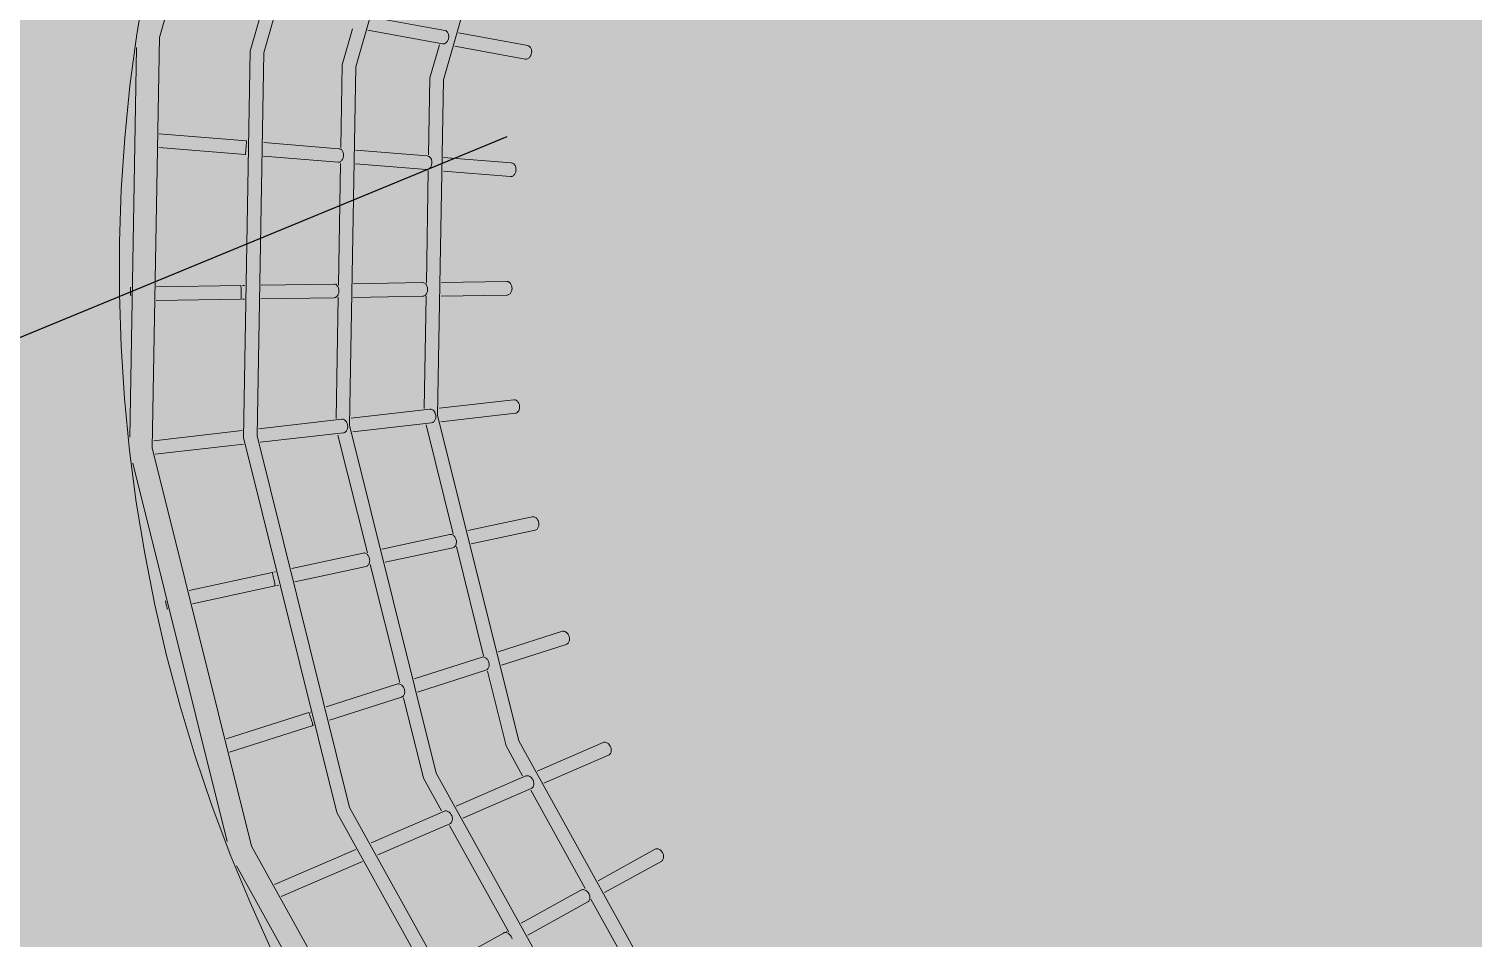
# Model space of a CAD drawing. Header units: millimetres. Extents: x -31757 to 121236, y -27283 to 59400.
# Drawn here: x 48921 to 50823, y 46486 to 47683 of the extents above; entities that cross this region are included whole.
import ezdxf

# ---------------------------------------------------------------- set-up
doc = ezdxf.new("R2010")
doc.units = ezdxf.units.MM
for name, color, linetype, lineweight in [('06_部屋の色', 8, 'Continuous', 0), ('10_見えがかり', 7, 'Continuous', 13), ('11_見えがかり（家具）', 8, 'Continuous', 9)]:
    doc.layers.add(name, color=color, linetype=linetype, lineweight=lineweight)

msp = doc.modelspace()

# ---------------------------------------------------------------- hatches: boundary and pattern name
at = {"layer": '06_部屋の色', "true_color": 0xf6e3a4}
h = msp.add_hatch(color=8, dxfattribs=at)
h.paths.add_polyline_path([(37121.8, 42081.2), (37460.6, 42484.9), (37800.4, 42887.9), (36072.4, 44348.7), (39234.8, 48988.5), (39431.2, 49276.7), (39322.7, 49373.6), (39316.9, 49378.8), (39496.9, 49642.9), (39611.1, 49540.6), (39795.6, 49811.2), (39687.3, 49908.5), (39681.5, 49913.7), (39861.6, 50178), (39975.6, 50075.3), (40009.7, 50125.4), (40040.8, 50171), (41255.9, 51953.7), (41148.6, 52052.4), (41142.8, 52057.7), (41323.5, 52322.9), (41429.2, 52225.4), (41436.5, 52218.7), (41621.7, 52490.5), (41514.7, 52589.5), (41508.9, 52594.8), (41689.8, 52860.2), (41802.5, 52755.7), (41822.1, 52784.5), (42460.9, 53721.7), (42489.9, 53764.2), (42585.7, 53895.5), (42599.7, 53914.6), (42604.4, 53920.3), (42708.9, 54045.6), (42719.4, 54058.2), (42787.8, 54136.5), (42789.9, 54138.9), (42851.9, 54248.7), (42853.6, 54251.8), (42853.6, 54251.9), (42855.9, 54255.5), (43006.4, 54494.7), (43009, 54498), (43179.6, 54718.9), (43182.4, 54721.9), (43373.5, 54925.4), (43376.6, 54928.2), (43586.3, 55112.4), (43589.7, 55114.8), (43816, 55278.1), (43817.8, 55279.1), (44024.5, 55399.8), (44060.7, 55420.9), (44277.9, 55521.2), (44317.9, 55539.6), (44543.7, 55618.6), (44585.3, 55633.1), (44817.7, 55690), (44860.4, 55700.5), (45097.2, 55734.8), (45139.9, 55741), (45140.7, 55741.1), (45144.9, 55741.3), (45427.3, 55754.9), (45483, 55754.9), (47818.2, 55754.5), (47818.4, 55903), (47818.4, 55906.5), (51414.4, 55906), (51414.2, 55759.5), (51414.2, 55754), (51454.3, 55754), (51465.9, 55754), (54573.7, 55753.6), (54613.5, 55753.6), (54615.4, 55753.6), (54621.5, 55753.6), (54623.5, 55753.5), (54625.5, 55753.4), (54626, 55753.3), (54921.2, 55738.5), (54925.4, 55737.8), (55213.9, 55693.9), (55218.1, 55692.9), (55500.8, 55620.2), (55504.7, 55618.8), (55778.8, 55518.2), (55782.5, 55516.4), (56045.2, 55388.7), (56048.5, 55386.6), (56297.2, 55233.1), (56300.2, 55230.8), (56532.3, 55053.1), (56533.1, 55052.3), (56744.8, 54853.6), (56751, 54847.7), (56772.1, 54825.8), (56777.2, 54820.5), (56821.3, 54774.8), (56991.9, 54597.6), (59427.7, 52068.4), (59746.8, 51737.1), (59781.4, 51701.1), (59794.3, 51687.7), (59792.1, 51685.6), (59685.5, 51582.1), (59787.6, 51476.3), (59791.1, 51472.7), (59705, 51389), (59196, 50899.2), (59143.7, 50847.7), (59044.4, 50949.6), (59037.6, 50956.5), (59034, 50953), (59033.8, 50952.8), (59033.1, 50952.1), (59029.9, 50949), (58743.2, 50666.6), (58401.6, 50334.7), (58400.1, 50333.3), (58394.2, 50327.5), (57903.5, 49839.6), (57892.9, 49829), (57459.3, 49402), (57563.5, 49297.4), (57566.6, 49294.3), (57502.7, 49231.4), (57154, 48880), (56803.1, 48530.9), (56319, 48038.3), (56153.9, 47871.8), (56045.6, 47978.5), (55701.8, 47631.8), (55695.6, 47625.4), (55514.2, 47438.2), (55619.3, 47335.4), (55622.9, 47331.9), (55470.9, 47175.2), (55131.2, 46829.4), (54643.1, 46321.1), (54162.4, 45825.1), (53814.8, 45458.4), (53742.7, 45383.3), (53637.7, 45483.3), (53632.6, 45488.1), (53421.1, 45267.7), (53527.7, 45166.4), (53531.3, 45163), (53479.2, 45108.7), (52996.9, 44594.7), (52522.1, 44093.2), (52295.7, 43848.7), (52189.7, 43947.7), (52184.5, 43952.5), (52071.6, 43830.4), (52067.7, 43826.3), (51742.6, 43479.6), (51737.9, 43474.5), (51735.6, 43472.1), (51731.2, 43467.3), (51729.8, 43465.8), (51272.8, 42967.2), (51268.6, 42962.6), (50788.3, 42443.3), (50777.9, 42432.1), (50470.8, 42092.4), (50464.2, 42085.1), (50122.7, 41712.2), (49662.4, 41198.3), (49653.5, 41188.4), (49653.4, 41188.2), (49652.4, 41187.1), (49194.4, 40680.5), (49188.9, 40674.4), (48872.2, 40316), (48867.4, 40310.6), (48534.9, 39939.1), (48530, 39933.5), (48072.9, 39411.1), (48066.1, 39403.3), (47608.6, 38885.3), (47437.2, 38686.8), (47550, 38588.5), (47551.8, 38587), (47406.2, 38418.2), (47073.7, 38037.8), (46615.8, 37502), (46164.6, 36979.1), (45852.2, 36608.5), (45590.5, 36302.3), (44600.9, 37138.8), (44291.6, 37400.2), (44789.6, 37987.1), (45302.9, 38587.4), (45805.3, 39170.5), (46309.8, 39751.7), (43444.8, 42248), (42931, 41656.2), (42419.5, 41062.4), (41910.1, 40466.8), (41389.8, 39853.7), (41349.7, 39806.3), (43641.2, 37870.2), (43189.5, 37333.6), (42700.5, 36748.6), (42375.7, 36357.7), (41893.4, 35773.6), (41891, 35772), (41887.6, 35772.2), (35947.6, 40658.3), (35945.8, 40661.7), (35947, 40665.4), (36615.4, 41474)])
h.paths.add_polyline_path([(52361.6, 48399.8), (52291.4, 48477.5), (52216.2, 48550.4), (52136.5, 48618.2), (52052.4, 48680.7), (51964.5, 48737.5), (51873, 48788.5), (51778.4, 48833.3), (51681.1, 48871.9), (51581.5, 48904.1), (51479.9, 48929.6), (51376.9, 48948.5), (51272.9, 48960.5), (51168.3, 48965.8), (51063.6, 48964.2), (50959.3, 48955.8), (50855.7, 48940.5), (50753.4, 48918.5), (50652.7, 48889.9), (50554, 48854.7), (50457.9, 48813.2), (50364.7, 48765.4), (50274.8, 48711.7), (50188.7, 48652.2), (50106.6, 48587.2), (50029, 48517), (49956.1, 48441.8), (49888.3, 48362.1), (49825.8, 48278), (49769, 48190.1), (49718, 48098.7), (49673.1, 48004), (49634.5, 47906.7), (49602.4, 47807.1), (49576.8, 47705.5), (49558, 47602.6), (49545.9, 47498.5), (49540.7, 47393.9), (49542.3, 47289.3), (49550.7, 47184.9), (49566, 47081.3), (49588, 46978.9), (49616.6, 46878.3), (49651.8, 46779.6), (49693.3, 46683.5), (49741, 46590.4), (49794.7, 46500.5), (49854.2, 46414.3), (49919.2, 46332.3), (49989.5, 46254.6), (50064.6, 46181.7), (50144.4, 46113.9), (50228.4, 46051.4), (50316.4, 45994.6), (50407.8, 45943.6), (50502.4, 45898.7), (50599.7, 45860.2), (50699.4, 45828), (50801, 45802.5), (50903.9, 45783.6), (51007.9, 45771.5), (51112.5, 45766.3), (51217.2, 45767.9), (51321.5, 45776.3), (51425.1, 45791.6), (51527.5, 45813.6), (51628.2, 45842.2), (51726.8, 45877.4), (51822.9, 45918.9), (51916.1, 45966.6), (52006, 46020.4), (52092.1, 46079.9), (52174.2, 46144.9), (52251.9, 46215.1), (52324.8, 46290.2), (52392.6, 46370), (52455.1, 46454.1), (52511.9, 46542), (52562.8, 46633.4), (52607.7, 46728.1), (52646.3, 46825.4), (52678.4, 46925), (52704, 47026.6), (52722.8, 47129.5), (52734.9, 47233.5), (52740.2, 47338.1), (52738.6, 47442.8), (52730.1, 47547.1), (52714.9, 47650.8), (52692.9, 47753.1), (52664.3, 47853.8), (52629.1, 47952.5), (52587.5, 48048.6), (52539.8, 48141.7), (52486.1, 48231.6), (52426.6, 48317.8)], flags=0)
at = {"layer": '10_見えがかり'}
msp.add_hatch(color=8, dxfattribs=at).paths.add_polyline_path([(42365.7, 53851.9), (42479.8, 54008.2), (42603.8, 54156.9), (42665.2, 54227.2), (42723, 54329.7), (42881.7, 54581.9), (43063.8, 54817.6), (43267.7, 55034.8), (43491.5, 55231.4), (43733.1, 55405.6), (43990.3, 55555.9), (44260.8, 55680.7), (44542, 55779), (44831.3, 55849.9), (45113.4, 55890.8), (45126.1, 55892.6), (45423.7, 55906.9), (47816.4, 55906.5), (52850.6, 55905.8), (53007.7, 55905.8), (53241.3, 55905.8), (54357.6, 55905.6), (54625.4, 55905.6), (54627.5, 55905.5), (55040.7, 55905.4), (55250.6, 55873.5), (55555.2, 55795.2), (55850.5, 55686.8), (56133.5, 55549.2), (56401.1, 55384), (56650.9, 55192.8), (56879.6, 54978), (60015.9, 51721.4), (59993.6, 51699.9), (60382.1, 51296.5), (60274, 51192.5), (59901.1, 51579.6), (59829.4, 51510), (59704.9, 51389), (59196, 50899.2), (58999.5, 50705.7), (58849.5, 50557.9), (58500.7, 50219.1), (57999.8, 49721), (57502.7, 49231.4), (57154, 48880), (57142.7, 48868.8), (56815.3, 48543.2), (56309.1, 48028.2), (56152.5, 47870.4), (55810.5, 47525.5), (55485.3, 47190), (55131.2, 46829.4), (54643.1, 46321.1), (54162.4, 45825.1), (53814.8, 45458.4), (53606.4, 45241.3), (53532.7, 45164.4), (53479.2, 45108.7), (52996.9, 44594.7), (52522, 44093.2), (52294.3, 43847.3), (52178.7, 43722.5), (51847.2, 43368.9), (51380.5, 42859.8), (50890.2, 42329.6), (50576.8, 41983), (50235.5, 41610.4), (49818, 41144.2), (49765.3, 41085.3), (49302.1, 40573), (48967.5, 40194.4), (48644.2, 39833.2), (48180.1, 39302.8), (47722.9, 38785.1), (47553.1, 38588.5), (47392.7, 38402.7), (47073.7, 38037.8), (46615.8, 37502), (46164.6, 36979.1), (45838.8, 36592.9), (45535.2, 36237.6), (45072.4, 35683.3), (44616.2, 35141.8), (44319.2, 34781), (43995.5, 34393), (43550.1, 33846.7), (43111.2, 33313.5), (42801, 32927.8), (42488.3, 32544), (42053.7, 31998.2), (41611.1, 31447.6), (41310.8, 31065.1), (41007.9, 30684.7), (40574.4, 30126.9), (40138.2, 29571.3), (39909.1, 29272.3), (39891.6, 29285.9), (39872.6, 29261.3), (32761.7, 34756.3), (32608.6, 34882.9), (32463.8, 35019.5), (32328.3, 35165.4), (32202.6, 35319.9), (32087.4, 35482.2), (31983, 35651.8), (31890.1, 35827.9), (31808.8, 36009.7), (31739.7, 36196.4), (31683.1, 36387.3), (31639, 36581.5), (31607.8, 36778.1), (31589.6, 36976.4), (31584.5, 37175.4), (31592.4, 37374.4), (31613.3, 37572.4), (31647.3, 37768.6), (31694, 37962.1), (31753.3, 38152.2), (31825, 38338), (31895.9, 38490.9), (32118.9, 38816.4), (32136.5, 38844), (35925.4, 44403), (36028.1, 44553.6), (36318, 44979), (36378.3, 45067.4), (36524.9, 45282.6), (37696.6, 47001.6), (39118.1, 49087.1), (39858, 50172.7), (39862.7, 50179.7), (40319.1, 50849.2), (40623.3, 51295.5), (40989.2, 51832.4), (41141.4, 52055.7), (41297.5, 52284.7)])

# ---------------------------------------------------------------- linework, layer by layer
at = {"layer": '11_見えがかり（家具）'}
for points in [[(50906.1, 49422.7), (50381.8, 49292), (49909.1, 49030), (49520.4, 48654.6), (49242.1, 48191.5), (49093.2, 47672)], [(49573.7, 46206.8), (49327.1, 46651.7), (49204, 47145.4), (49212.9, 47654.1), (49353.1, 48143.2), (49615.2, 48579.3), (49981.1, 48932.7), (50426.1, 49179.4), (50919.8, 49302.5)], [(50921.8, 49284.6), (50432.7, 49162.6), (49991.8, 48918.2), (49629.2, 48568.1), (49369.6, 48136), (49230.7, 47651.5)], [(50935.7, 49162.8), (50477.6, 49048.6), (50064.7, 48819.7), (49725.2, 48491.8), (49482, 48087.1), (49351.9, 47633.3)], [(50948.9, 49046.9), (50520.4, 48940), (50134.2, 48725.9), (49816.5, 48419.1), (49589, 48040.6), (49467.3, 47616.1)], [(49074.8, 47744.2), (49063.5, 47676.4), (49054.4, 47608.3), (49047.6, 47539.9), (49043.1, 47471.4), (49040.7, 47402.7), (49040.7, 47334), (49042.8, 47265.3), (49047.3, 47196.7), (49053.9, 47128.3), (49062.8, 47060.2), (49073.9, 46992.4), (49087.3, 46924.9), (49102.8, 46858), (49120.5, 46791.6), (49140.4, 46725.8), (49162.4, 46660.7), (49186.5, 46596.4), (49212.8, 46532.9), (49241.1, 46470.2)], [(49372.7, 47698.8), (49469.1, 47681.2), (49470, 47681), (49470.7, 47680.6), (49471.4, 47680.1), (49472, 47679.6), (49472.6, 47678.8), (49473.1, 47678), (49473.6, 47677), (49473.9, 47675.9), (49474.1, 47674.8), (49474.2, 47673.6), (49474.2, 47672.4), (49474, 47671.2), (49473.8, 47670), (49473.4, 47669), (49473, 47668), (49472.5, 47667.1), (49471.9, 47666.2), (49471.2, 47665.4), (49470.4, 47664.7), (49469.5, 47664.2), (49468.6, 47663.7), (49467.7, 47663.5), (49466.8, 47663.4), (49465.9, 47663.5), (49367.8, 47681.4)], [(49332.2, 47527), (49334.1, 47636), (49347.6, 47683.1)], [(49093.2, 47672), (49083.7, 47131.7), (49214.5, 46607.4), (49476.4, 46134.8), (49851.8, 45746), (50315, 45467.7), (50834.5, 45318.8)], [(49447.7, 47517.5), (49449.5, 47618.7), (49462, 47662.2)], [(49487.1, 47677.9), (49578.3, 47661.2), (49579.2, 47661), (49579.9, 47660.6), (49580.6, 47660.1), (49581.3, 47659.5), (49581.9, 47658.8), (49582.4, 47658), (49582.8, 47657), (49583.2, 47655.9), (49583.4, 47654.7), (49583.5, 47653.5), (49583.4, 47652.3), (49583.3, 47651.1), (49583, 47650), (49582.6, 47648.9), (49582.2, 47648), (49581.7, 47647), (49581.1, 47646.2), (49580.4, 47645.4), (49579.6, 47644.7), (49578.7, 47644.1), (49577.8, 47643.7), (49576.9, 47643.5), (49576, 47643.4), (49575.1, 47643.5), (49482.1, 47660.5)], [(49054.2, 47145.8), (49063.2, 47658.9)], [(49230.7, 47651.5), (49221.9, 47147.4), (49343.8, 46658.3), (49588.2, 46217.5), (49938.4, 45854.9), (50370.5, 45595.2), (50855, 45456.3)], [(49351.9, 47633.3), (49343.6, 47161.3), (49457.9, 46703.3), (49686.7, 46290.4), (50014.7, 45950.8), (50419.3, 45707.6), (50873.1, 45577.5)], [(49467.3, 47616.1), (49459.6, 47174.5), (49566.4, 46746), (49780.5, 46359.8), (50087.3, 46042.1), (50465.9, 45814.7), (50890.4, 45692.9)], [(49092.9, 47545.2), (49207.9, 47535.7), (49207.9, 47535.6), (49207.9, 47535.4), (49207.9, 47535), (49207.9, 47534.5), (49207.9, 47533.8), (49207.8, 47533), (49207.8, 47532.1), (49207.7, 47531.1), (49207.6, 47530), (49207.5, 47528.9), (49207.5, 47527.7), (49207.4, 47526.7), (49207.3, 47525.6), (49207.2, 47524.5), (49207.1, 47523.4), (49207, 47522.3), (49206.9, 47521.3), (49206.8, 47520.3), (49206.7, 47519.5), (49206.6, 47518.9), (49206.5, 47518.3), (49206.5, 47518), (49206.4, 47517.8), (49206.4, 47517.7), (49092.6, 47527.2)], [(49230.6, 47533.7), (49329.6, 47525.5), (49330.5, 47525.4), (49331.3, 47525.2), (49332.1, 47524.9), (49332.7, 47524.4), (49333.4, 47523.8), (49334, 47523.1), (49334.5, 47522.2), (49335, 47521.2), (49335.4, 47520.2), (49335.6, 47519), (49335.7, 47517.8), (49335.8, 47516.6), (49335.7, 47515.4), (49335.4, 47514.2), (49335.1, 47513.1), (49334.8, 47512.2), (49334.3, 47511.2), (49333.7, 47510.4), (49333.1, 47509.6), (49332.4, 47508.9), (49331.6, 47508.3), (49330.7, 47507.9), (49329.8, 47507.6), (49328.9, 47507.6), (49230.3, 47515.7)], [(49208.5, 47517.6), (49208.4, 47517.6)], [(49352, 47523.7), (49445.9, 47515.9), (49446.8, 47515.8), (49447.7, 47515.5), (49448.4, 47515.2), (49449.1, 47514.7), (49449.8, 47514.1), (49450.4, 47513.4), (49450.9, 47512.5), (49451.4, 47511.5), (49451.8, 47510.4), (49452, 47509.3), (49452.1, 47508.1), (49452.2, 47506.8), (49452, 47505.6), (49451.8, 47504.5), (49451.5, 47503.4), (49451.1, 47502.4), (49450.7, 47501.5), (49450.1, 47500.7), (49449.4, 47499.9), (49448.7, 47499.2), (49447.9, 47498.6), (49447, 47498.2), (49446.1, 47498), (49445.2, 47497.9), (49351.7, 47505.7)], [(49467.5, 47514.1), (49556.6, 47506.7), (49557.5, 47506.6), (49558.3, 47506.3), (49559.1, 47506), (49559.8, 47505.5), (49560.4, 47504.9), (49561.1, 47504.1), (49561.6, 47503.3), (49562.1, 47502.3), (49562.5, 47501.2), (49562.7, 47500), (49562.8, 47498.8), (49562.9, 47497.6), (49562.7, 47496.4), (49562.5, 47495.2), (49562.2, 47494.2), (49561.8, 47493.2), (49561.3, 47492.3), (49560.8, 47491.4), (49560.1, 47490.7), (49559.3, 47490), (49558.5, 47489.4), (49557.6, 47489), (49556.7, 47488.8), (49555.8, 47488.7), (49467.2, 47496.1)], [(49329, 47345.8), (49331.8, 47506.2)], [(49444.8, 47348.6), (49447.4, 47496.8)], [(49055.5, 47331.8), (49055.5, 47332), (49055.4, 47333.1), (49055.4, 47334.2), (49055.4, 47335.3), (49055.4, 47336.4), (49055.4, 47337.5), (49055.4, 47338.6), (49055.4, 47339.6), (49055.4, 47340.6), (49055.4, 47341.4), (49055.4, 47342), (49055.4, 47342.6), (49055.5, 47342.9), (49055.5, 47343.1)], [(49055.5, 47343.1), (49055.5, 47343.2), (49055.7, 47343.2)], [(49089.4, 47343.7), (49200.6, 47345.4), (49200.6, 47345.3), (49200.6, 47345.1), (49200.7, 47344.8), (49200.7, 47344.3), (49200.7, 47343.6), (49200.8, 47342.8), (49200.8, 47341.8), (49200.8, 47340.8), (49200.9, 47339.7), (49200.9, 47338.6), (49200.9, 47337.5), (49200.9, 47336.4), (49200.9, 47335.3), (49201, 47334.2), (49201, 47333.1), (49201, 47332), (49201, 47331), (49201, 47330.1), (49200.9, 47329.2), (49200.9, 47328.6), (49200.9, 47328), (49200.9, 47327.7), (49200.9, 47327.5), (49200.8, 47327.4), (49089.1, 47325.7)], [(49202.6, 47345.4), (49205.5, 47345.5)], [(49227.3, 47345.8), (49323.2, 47347.3), (49324.1, 47347.2), (49324.9, 47346.9), (49325.7, 47346.6), (49326.4, 47346.1), (49327.1, 47345.5), (49327.7, 47344.7), (49328.3, 47343.9), (49328.8, 47342.9), (49329.2, 47341.8), (49329.5, 47340.6), (49329.7, 47339.4), (49329.7, 47338.2), (49329.7, 47337), (49329.5, 47335.8), (49329.2, 47334.8), (49328.9, 47333.8), (49328.5, 47332.9), (49327.9, 47332), (49327.3, 47331.2), (49326.6, 47330.6), (49325.8, 47330), (49325, 47329.6), (49324.1, 47329.4), (49323.2, 47329.3), (49227, 47327.8)], [(49326.7, 47347.3), (49327, 47347.3)], [(49348.9, 47347.7), (49440, 47349.1), (49440.9, 47349), (49441.7, 47348.7), (49442.5, 47348.3), (49443.2, 47347.8), (49443.9, 47347.2), (49444.5, 47346.5), (49445.1, 47345.6), (49445.6, 47344.6), (49446, 47343.5), (49446.3, 47342.3), (49446.5, 47341.1), (49446.5, 47339.9), (49446.4, 47338.7), (49446.3, 47337.6), (49446, 47336.5), (49445.6, 47335.5), (49445.2, 47334.6), (49444.7, 47333.8), (49444, 47333), (49443.3, 47332.3), (49442.5, 47331.8), (49441.7, 47331.4), (49440.8, 47331.1), (49439.9, 47331.1), (49348.6, 47329.7)], [(49464.7, 47349.4), (49551, 47350.8), (49551.9, 47350.7), (49552.7, 47350.4), (49553.5, 47350), (49554.3, 47349.5), (49554.9, 47348.9), (49555.6, 47348.2), (49556.1, 47347.3), (49556.6, 47346.3), (49557.1, 47345.2), (49557.4, 47344), (49557.5, 47342.8), (49557.6, 47341.5), (49557.5, 47340.3), (49557.3, 47339.2), (49557, 47338.1), (49556.7, 47337.2), (49556.2, 47336.3), (49555.7, 47335.4), (49555, 47334.6), (49554.3, 47334), (49553.5, 47333.4), (49552.6, 47333), (49551.7, 47332.8), (49550.8, 47332.8), (49464.3, 47331.4)], [(49205.2, 47327.5), (49202.8, 47327.4)], [(49326, 47170.3), (49328.7, 47329.8)], [(49441.9, 47183.6), (49444.5, 47331.2)], [(49461.8, 47183.8), (49559.9, 47195), (49560.8, 47195), (49561.7, 47194.9), (49562.5, 47194.6), (49563.3, 47194.2), (49564.1, 47193.7), (49564.8, 47193.1), (49565.4, 47192.3), (49566, 47191.4), (49566.6, 47190.4), (49567, 47189.3), (49567.3, 47188.1), (49567.6, 47186.9), (49567.6, 47185.7), (49567.6, 47184.5), (49567.5, 47183.4), (49567.2, 47182.3), (49566.9, 47181.4), (49566.4, 47180.5), (49565.9, 47179.6), (49565.3, 47178.9), (49564.6, 47178.2), (49563.8, 47177.7), (49562.9, 47177.3), (49562, 47177.1), (49463.8, 47166)], [(49224, 47156.8), (49333.5, 47169.2), (49334.4, 47169.3), (49335.3, 47169.2), (49336.1, 47168.9), (49336.9, 47168.5), (49337.6, 47168), (49338.3, 47167.4), (49339, 47166.6), (49339.6, 47165.7), (49340.1, 47164.7), (49340.6, 47163.6), (49340.9, 47162.5), (49341.1, 47161.2), (49341.2, 47160), (49341.2, 47158.8), (49341.1, 47157.7), (49340.8, 47156.6), (49340.5, 47155.7), (49340.1, 47154.8), (49339.6, 47153.9), (49339, 47153.2), (49338.3, 47152.5), (49337.6, 47152), (49336.7, 47151.6), (49335.9, 47151.4), (49226.1, 47138.9)], [(49345.8, 47170.6), (49449.5, 47182.4), (49450.4, 47182.5), (49451.3, 47182.4), (49452.2, 47182.1), (49453, 47181.7), (49453.7, 47181.2), (49454.4, 47180.6), (49455, 47179.8), (49455.6, 47178.9), (49456.2, 47177.9), (49456.6, 47176.8), (49457, 47175.6), (49457.2, 47174.4), (49457.3, 47173.2), (49457.2, 47172), (49457.1, 47170.9), (49456.9, 47169.8), (49456.5, 47168.8), (49456.1, 47168), (49455.6, 47167.1), (49455, 47166.3), (49454.3, 47165.7), (49453.5, 47165.2), (49452.7, 47164.8), (49451.8, 47164.6), (49347.8, 47152.7)], [(49085.9, 47141), (49202.1, 47154.3)], [(49367.1, 46993.5), (49328.4, 47148.5)], [(49480.1, 47018.5), (49444.4, 47161.7)], [(49204.2, 47136.4), (49087.9, 47123.1)], [(49182.3, 46613.4), (49058.2, 47111.3)], [(49499.5, 47022.7), (49584.1, 47040.9), (49585, 47041), (49585.9, 47041), (49586.8, 47040.8), (49587.7, 47040.5), (49588.6, 47040), (49589.4, 47039.4), (49590.1, 47038.7), (49590.8, 47037.9), (49591.3, 47037), (49591.9, 47036.1), (49592.3, 47035), (49592.6, 47033.8), (49592.9, 47032.6), (49593, 47031.4), (49592.9, 47030.2), (49592.8, 47029), (49592.5, 47027.9), (49592.2, 47027), (49591.7, 47026.1), (49591.2, 47025.3), (49590.6, 47024.7), (49589.9, 47024.1), (49589.1, 47023.7), (49588.3, 47023.4), (49503.9, 47005.2)], [(49386.3, 46998.4), (49475.6, 47017.6), (49476.5, 47017.7), (49477.4, 47017.7), (49478.3, 47017.5), (49479.2, 47017.1), (49480.1, 47016.6), (49480.9, 47016), (49481.6, 47015.3), (49482.2, 47014.5), (49482.8, 47013.7), (49483.3, 47012.7), (49483.7, 47011.6), (49484, 47010.5), (49484.3, 47009.2), (49484.4, 47008), (49484.3, 47006.8), (49484.2, 47005.6), (49483.9, 47004.6), (49483.6, 47003.6), (49483.1, 47002.7), (49482.6, 47002), (49482, 47001.3), (49481.3, 47000.8), (49480.6, 47000.4), (49479.7, 47000.1), (49390.7, 46980.9)], [(49520.2, 46857.6), (49484.3, 47001.6)], [(49267.5, 46972.9), (49361.5, 46993.1), (49362.4, 46993.2), (49363.3, 46993.2), (49364.2, 46993), (49365.1, 46992.6), (49366, 46992.1), (49366.7, 46991.5), (49367.4, 46990.7), (49368.1, 46990), (49368.6, 46989.1), (49369.1, 46988.1), (49369.5, 46987), (49369.9, 46985.9), (49370.1, 46984.7), (49370.2, 46983.4), (49370.1, 46982.2), (49370, 46981.1), (49369.7, 46980), (49369.4, 46979), (49368.9, 46978.2), (49368.4, 46977.4), (49367.8, 46976.8), (49367.2, 46976.3), (49366.4, 46975.8), (49365.6, 46975.5), (49271.8, 46955.4)], [(49409.7, 46822.6), (49371, 46977.9)], [(49132.6, 46943.9), (49241.9, 46967.4), (49241.9, 46967.3), (49242, 46967.1), (49242.1, 46966.8), (49242.2, 46966.3), (49242.4, 46965.6), (49242.6, 46964.8), (49242.8, 46963.9), (49243, 46962.9), (49243.3, 46961.8), (49243.5, 46960.8), (49243.7, 46959.7), (49244, 46958.6), (49244.2, 46957.6), (49244.4, 46956.5), (49244.7, 46955.4), (49244.9, 46954.3), (49245.1, 46953.3), (49245.2, 46952.4), (49245.4, 46951.6), (49245.5, 46950.9), (49245.6, 46950.4), (49245.6, 46950), (49245.6, 46949.8), (49245.6, 46949.8), (49137, 46926.4)], [(49243.8, 46967.8), (49246.1, 46968.3)], [(49250.5, 46950.8), (49247.6, 46950.2)], [(49104, 46919.3), (49103.8, 46919.3), (49103.8, 46919.4), (49103.7, 46919.6), (49103.6, 46919.9), (49103.5, 46920.4), (49103.3, 46921), (49103.1, 46921.8), (49102.9, 46922.7), (49102.7, 46923.7), (49102.4, 46924.8), (49102.2, 46925.9), (49101.9, 46927), (49101.7, 46928), (49101.5, 46929.1), (49101.2, 46930.2), (49101.2, 46930.4)], [(49539.3, 46863), (49624, 46890.1), (49624.9, 46890.2), (49625.8, 46890.2), (49626.8, 46890), (49627.7, 46889.6), (49628.6, 46889.1), (49629.4, 46888.5), (49630.2, 46887.8), (49630.9, 46887), (49631.5, 46886.2), (49632, 46885.2), (49632.5, 46884.1), (49632.9, 46883), (49633.1, 46881.8), (49633.3, 46880.6), (49633.3, 46879.4), (49633.2, 46878.2), (49632.9, 46877.2), (49632.6, 46876.2), (49632.2, 46875.3), (49631.7, 46874.6), (49631.1, 46874), (49630.4, 46873.4), (49629.7, 46873), (49628.8, 46872.7), (49543.7, 46845.5)], [(49428.9, 46827.6), (49518.3, 46856.2), (49519.2, 46856.4), (49520.1, 46856.3), (49521.1, 46856.1), (49522, 46855.7), (49522.9, 46855.2), (49523.7, 46854.6), (49524.5, 46853.9), (49525.1, 46853.1), (49525.7, 46852.3), (49526.3, 46851.3), (49526.7, 46850.2), (49527.1, 46849.1), (49527.4, 46847.9), (49527.5, 46846.7), (49527.5, 46845.5), (49527.4, 46844.3), (49527.2, 46843.3), (49526.8, 46842.3), (49526.4, 46841.5), (49525.9, 46840.7), (49525.3, 46840.1), (49524.7, 46839.6), (49523.9, 46839.2), (49523.1, 46838.9), (49433.3, 46810.1)], [(49571.6, 46699.9), (49549.7, 46739.4), (49525.2, 46837.6)], [(49312.9, 46790.5), (49407.2, 46820.7), (49408.1, 46820.8), (49409, 46820.7), (49409.9, 46820.5), (49410.8, 46820.1), (49411.7, 46819.6), (49412.5, 46819), (49413.3, 46818.3), (49413.9, 46817.5), (49414.5, 46816.6), (49415, 46815.6), (49415.5, 46814.6), (49415.9, 46813.4), (49416.1, 46812.2), (49416.3, 46811), (49416.3, 46809.8), (49416.2, 46808.7), (49415.9, 46807.6), (49415.6, 46806.7), (49415.2, 46805.8), (49414.7, 46805.1), (49414.1, 46804.5), (49413.5, 46804), (49412.7, 46803.6), (49411.9, 46803.3), (49317.3, 46773)], [(49464.9, 46653.8), (49441.1, 46696.7), (49414.7, 46802.4)], [(49181.4, 46748.4), (49290.1, 46783.2), (49290.1, 46783.1), (49290.2, 46782.9), (49290.3, 46782.6), (49290.5, 46782.1), (49290.8, 46781.5), (49291, 46780.7), (49291.3, 46779.8), (49291.7, 46778.9), (49292, 46777.8), (49292.4, 46776.8), (49292.7, 46775.7), (49293, 46774.7), (49293.4, 46773.7), (49293.7, 46772.6), (49294, 46771.5), (49294.4, 46770.5), (49294.7, 46769.5), (49294.9, 46768.6), (49295.1, 46767.8), (49295.3, 46767.2), (49295.5, 46766.7), (49295.5, 46766.3), (49295.6, 46766.1), (49295.6, 46766), (49185.7, 46730.9)], [(49292, 46783.8), (49292.1, 46783.8)], [(49590.9, 46706.1), (49677.6, 46743.6), (49678.5, 46743.9), (49679.4, 46744), (49680.3, 46744), (49681.3, 46743.8), (49682.3, 46743.4), (49683.2, 46742.9), (49684.1, 46742.3), (49684.9, 46741.6), (49685.6, 46740.8), (49686.2, 46740), (49686.8, 46739), (49687.3, 46738), (49687.7, 46736.9), (49688, 46735.7), (49688.2, 46734.5), (49688.3, 46733.3), (49688.2, 46732.2), (49688, 46731.1), (49687.7, 46730.2), (49687.2, 46729.3), (49686.8, 46728.6), (49686.2, 46728), (49685.5, 46727.5), (49684.8, 46727.1), (49599.6, 46690.3)], [(49484.1, 46660), (49575.8, 46699.6), (49576.6, 46699.8), (49577.5, 46700), (49578.5, 46699.9), (49579.4, 46699.7), (49580.4, 46699.3), (49581.3, 46698.8), (49582.2, 46698.2), (49582.9, 46697.5), (49583.6, 46696.7), (49584.3, 46695.9), (49584.9, 46694.9), (49585.4, 46693.9), (49585.8, 46692.7), (49586.1, 46691.6), (49586.3, 46690.4), (49586.3, 46689.2), (49586.2, 46688.1), (49586, 46687), (49585.7, 46686.1), (49585.3, 46685.3), (49584.8, 46684.5), (49584.3, 46683.9), (49583.6, 46683.4), (49582.9, 46683), (49492.9, 46644.1)], [(49653.9, 46551.4), (49582.3, 46680.7)], [(49372.1, 46611.5), (49468.7, 46653.3), (49469.5, 46653.5), (49470.4, 46653.6), (49471.3, 46653.6), (49472.3, 46653.4), (49473.2, 46653), (49474.1, 46652.5), (49475, 46651.9), (49475.8, 46651.1), (49476.5, 46650.4), (49477.1, 46649.5), (49477.7, 46648.5), (49478.2, 46647.5), (49478.6, 46646.4), (49478.9, 46645.2), (49479.1, 46644), (49479.1, 46642.8), (49479, 46641.7), (49478.8, 46640.7), (49478.5, 46639.7), (49478.1, 46638.9), (49477.7, 46638.2), (49477.1, 46637.6), (49476.4, 46637.1), (49475.7, 46636.7), (49380.8, 46595.7)], [(49553.6, 46493.8), (49475.5, 46634.5)], [(49244.9, 46556.6), (49351.9, 46602.8)], [(49670.9, 46561.7), (49745.4, 46603), (49746.1, 46603.4), (49747, 46603.7), (49747.9, 46603.8), (49748.9, 46603.8), (49749.9, 46603.6), (49750.9, 46603.3), (49751.9, 46602.8), (49752.8, 46602.2), (49753.6, 46601.5), (49754.3, 46600.7), (49755, 46599.9), (49755.6, 46599), (49756.2, 46597.9), (49756.7, 46596.8), (49757, 46595.7), (49757.2, 46594.5), (49757.3, 46593.4), (49757.3, 46592.2), (49757.1, 46591.2), (49756.8, 46590.3), (49756.4, 46589.5), (49755.9, 46588.8), (49755.4, 46588.2), (49754.7, 46587.6), (49679.6, 46546)], [(49443.8, 46132.2), (49195, 46581.1)], [(49360.7, 46587), (49253.7, 46540.7)], [(49569.7, 46505.6), (49648.3, 46549.2), (49649.1, 46549.6), (49649.9, 46549.9), (49650.9, 46550), (49651.8, 46550), (49652.8, 46549.8), (49653.8, 46549.4), (49654.8, 46548.9), (49655.7, 46548.3), (49656.5, 46547.6), (49657.2, 46546.9), (49657.9, 46546), (49658.5, 46545.1), (49659.1, 46544.1), (49659.5, 46542.9), (49659.9, 46541.8), (49660.1, 46540.6), (49660.2, 46539.5), (49660.1, 46538.4), (49660, 46537.3), (49659.7, 46536.4), (49659.3, 46535.6), (49658.8, 46534.9), (49658.3, 46534.3), (49657.6, 46533.8), (49578.4, 46489.9)], [(49733.5, 46407.9), (49661.6, 46537.6)], [(49463.4, 46446.7), (49546.3, 46492.7), (49547, 46493.1), (49547.9, 46493.3), (49548.8, 46493.4), (49549.7, 46493.4), (49550.7, 46493.2), (49551.7, 46492.8), (49552.6, 46492.3), (49553.5, 46491.7), (49554.3, 46491), (49555.1, 46490.2), (49555.7, 46489.4), (49556.4, 46488.4), (49556.9, 46487.4), (49557.4, 46486.3), (49557.7, 46485.1)], [(49550.3, 46494.9), (49550.6, 46495.1)]]:
    msp.add_lwpolyline(points, dxfattribs=at)
at = {"layer": '45_吹抜'}
msp.add_lwpolyline([(49550.9, 47541.3), (41257.9, 44121.7)], dxfattribs=at)

doc.saveas('drawing.dxf')
